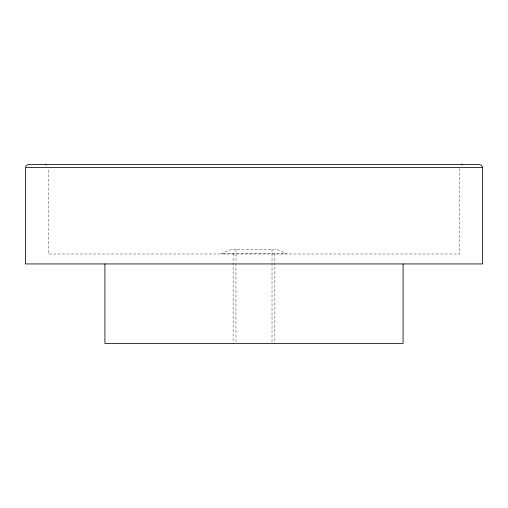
<?xml version="1.0" encoding="UTF-8"?>
<svg xmlns="http://www.w3.org/2000/svg" width="508" height="508" viewBox="0 0 508 508"><rect width="100%" height="100%" fill="white"/><g stroke="black" fill="none" stroke-linecap="round" stroke-linejoin="round"><path stroke-width="0.38" stroke-dasharray="2.54 1.91" d="M459.74 168.326L459.74 254L48.26 254L48.26 168.326M274.872 253.663L274.872 343.452M272.021 249.371L272.021 262.807M272.021 263.601L272.021 341.871M235.979 249.371L235.979 262.807M235.979 263.601L235.979 341.871M233.128 253.663L233.128 343.452M231.35 249.371L221.177 253.663L286.823 253.663L276.65 249.371L231.35 249.371"/><path stroke-width="0.76" d="M25.673 166.681L26.765 165.284L28.385 164.548L479.615 164.548L481.235 165.284L482.327 166.681M461.848 164.782L462.725 164.548M45.276 164.548L46.152 164.782M403.085 263.938L403.085 343.452L104.915 343.452L104.915 263.938M482.6 167.532L25.4 167.532L25.4 263.938L482.6 263.938L482.6 167.532"/></g></svg>
